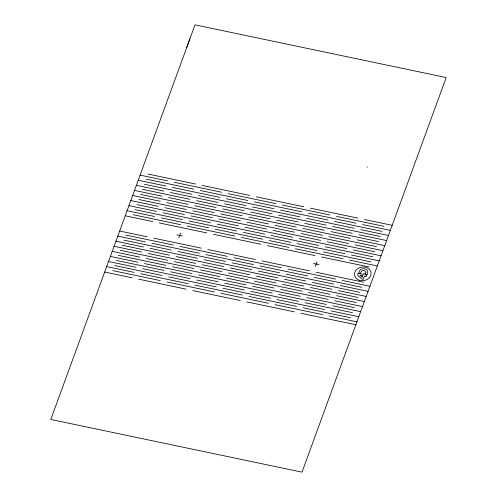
<?xml version="1.0" encoding="UTF-8"?>
<svg xmlns="http://www.w3.org/2000/svg" width="497" height="497" viewBox="0 0 497 497"><rect width="100%" height="100%" fill="white"/><g stroke="black" fill="none" stroke-linecap="round" stroke-linejoin="round"><path stroke-width="0.75" d="M125.232 215.804L194.998 24.85L446.194 77.538L302.002 472.15L50.806 419.462L125.232 215.804L152.741 221.575M178.833 237.734L180.523 233.118M315.353 266.373L316.974 261.944M186.623 47.675L189.935 38.704M220.016 276.686L172.434 266.721M226.557 278.078L274.095 288.03M218.102 281.774L170.577 271.803M224.706 283.16L272.238 293.106M216.251 286.85L168.719 276.885M222.849 288.235L270.387 298.188M250.836 291.372L298.374 301.325M280.687 289.428L328.225 299.38M300.231 296.243L252.65 286.284M326.367 304.462L278.786 294.497M334.767 300.772L362.499 306.587M148.025 174.062L195.507 184.02M202.099 185.4L249.668 195.42M256.266 196.806L303.742 206.764M310.339 208.144L357.871 218.121M364.469 219.506L392.201 225.321M140.098 175.124L167.557 180.883M174.112 182.262L221.637 192.227M228.266 193.662L275.792 203.627M282.346 205.006L329.871 214.971M336.475 216.357L384.001 226.328M146.168 179.131L193.644 189.09M200.279 190.525L247.804 200.496M254.402 201.875L301.884 211.834M308.482 213.219L356.007 223.19M362.605 224.576L390.344 230.391M138.228 180.243L165.731 186.015M172.285 187.388L219.811 197.359M226.415 198.744L273.94 208.709M280.488 210.082L328.02 220.053M334.618 221.438L382.143 231.409M144.341 184.263L191.823 194.221M198.421 195.607L245.947 205.572M252.544 206.957L300.026 216.916M306.624 218.301L354.15 228.272M360.754 229.651L388.486 235.472M136.371 185.325L163.88 191.09M170.428 192.469L217.953 202.434M224.557 203.82L272.083 213.791M278.637 215.164L326.162 225.135M332.76 226.52L380.286 236.485M142.484 189.338L189.966 199.303M196.563 200.682L244.089 210.653M250.693 212.039L298.169 221.997M304.767 223.383L352.298 233.348M358.896 234.733L386.629 240.554M134.513 190.401L162.022 196.172M168.576 197.545L216.102 207.516M222.699 208.902L270.225 218.873M276.779 220.246L324.305 230.21M330.903 231.596L378.428 241.567M140.632 194.42L188.108 204.379M194.706 205.764L242.232 215.735M248.835 217.114L296.311 227.079M302.915 228.458L350.441 238.43M357.039 239.815L384.771 245.63M132.662 195.483L160.164 201.254M166.719 202.627L214.244 212.598M220.842 213.983L268.368 223.948M274.922 225.327L322.447 235.292M329.045 236.678L376.577 246.649M138.775 199.502L186.251 209.461M192.855 210.846L240.38 220.811M246.978 222.196L294.46 232.155M301.058 233.54L348.583 243.511M355.181 244.897L382.914 250.712M130.804 200.564L158.307 206.336M164.861 207.709L212.387 217.674M218.984 219.059L266.516 229.03M273.064 230.403L320.59 240.374M327.194 241.759L374.719 251.724M136.917 204.584L184.399 214.542M190.997 215.922L238.523 225.893M245.12 227.278L292.603 237.237M299.2 238.622L346.726 248.587M353.324 249.972L381.062 255.793M128.947 205.646L156.449 211.411M163.004 212.791L210.529 222.755M217.133 224.141L264.659 234.112M271.213 235.485L318.739 245.456M325.336 246.835L372.862 256.806M135.06 209.659L182.542 219.618M189.14 221.003L236.665 230.975M243.263 232.36L290.745 242.319M297.343 243.698L344.868 253.669M351.472 255.054L379.205 260.869M127.089 210.722L154.598 216.493M161.146 217.866L208.678 227.837M215.276 229.223L262.801 239.187M269.355 240.567L316.881 250.531M323.479 251.917L371.004 261.888M133.202 214.741L180.684 224.7M187.282 226.085L234.808 236.05M241.412 237.436L288.887 247.394M295.491 248.78L343.017 258.751M349.615 260.136L377.347 265.951M159.295 222.948L206.82 232.919M213.418 234.298L260.944 244.269M267.498 245.642L315.023 255.613M321.621 256.999L369.147 266.964M176.951 234.857L182.411 236M313.47 263.491L318.931 264.634M119.665 231.043L147.174 236.814M153.722 238.187L201.248 248.158M207.852 249.537L255.377 259.509M261.931 260.882L309.457 270.853M316.055 272.238L363.58 282.203M125.778 235.062L173.26 245.021M179.858 246.406L227.384 256.371M233.988 257.757L281.464 267.715M288.061 269.101L335.593 279.072M342.191 280.451L369.923 286.272M117.808 236.125L145.317 241.89M151.871 243.269L199.396 253.234M205.994 254.619L253.52 264.59M260.074 265.963L307.6 275.934M314.197 277.32L361.723 287.285M123.921 240.138L171.403 250.097M178.001 251.482L225.526 261.453M232.13 262.838L279.606 272.797M286.21 274.182L333.736 284.147M340.333 285.533L368.066 291.354M115.956 241.2L143.459 246.972M150.013 248.345L197.539 258.316M204.137 259.701L251.662 269.672M258.216 271.045L305.742 281.01M312.34 282.395L359.871 292.366M122.069 245.22L169.545 255.178M176.149 256.564L223.675 266.535M230.273 267.914L277.755 277.879M284.352 279.258L331.878 289.229M338.476 290.615L366.208 296.429M114.099 246.282L141.602 252.054M148.156 253.427L195.681 263.398M202.279 264.783L249.805 274.748M256.359 276.121L303.884 286.092M310.488 287.477L358.014 297.448M120.212 250.302L167.694 260.26M174.292 261.646L221.817 271.611M228.415 272.996L275.897 282.955M282.495 284.34L330.02 294.311M336.618 295.696L364.357 301.511M112.241 251.364L139.744 257.135M146.298 258.508L193.824 268.473M200.428 269.859L247.953 279.83M254.507 281.203L302.033 291.174M308.631 292.559L356.156 302.524M118.354 255.377L165.836 265.342M110.384 256.446L137.893 262.211M144.441 263.584L191.972 273.555M198.57 274.94L246.096 284.911M306.773 297.635L354.299 307.606M116.497 260.459L163.979 270.418M332.922 305.835L360.648 311.65M108.526 261.521L136.035 267.293M142.589 268.666L190.115 278.637M196.713 280.022L244.238 289.987M304.972 302.71L352.454 312.669M276.984 299.573L324.51 309.544M331.064 310.917L358.791 316.732M114.645 265.541L162.121 275.5M106.675 266.603L134.178 272.375M140.732 273.748L188.257 283.719M194.911 285.092L242.393 295.05M248.991 296.436L296.516 306.407M303.12 307.786L350.596 317.751M112.788 270.623L160.264 280.581M167.067 281.985L214.449 291.925M221.003 293.298L268.529 303.269M275.127 304.655L322.652 314.62M329.207 315.993L356.939 321.814M104.681 272.045L132.047 277.786M138.644 279.159L186.207 289.186M192.805 290.571L240.287 300.53M246.879 301.903L294.41 311.88M301.008 313.265L356.038 324.765M367.028 166.936L367.463 167.035M365.842 272.816L365.432 274.437L367.14 274.798L367.786 272.412A4.367 3.591 -7.9 0 0 364.338 268.759A4.367 3.591 -7.9 0 0 359.331 271.343L358.722 273.077L360.462 273.437L360.965 272.027A2.547 2.094 -7.9 0 1 363.941 270.616A2.547 2.094 -7.9 0 1 365.848 272.816M358.169 273.319L357.542 275.04L361.748 279.047L363.189 279.351L364.344 276.189L366.196 276.58L366.73 275.114L364.879 274.729L365.208 273.816L363.773 273.518L363.437 274.425L358.169 273.319M362.767 275.86L362.214 277.376L360.008 275.282L362.767 275.86M359.474 280.32A8.343 6.859 -7.9 0 0 371.06 272.729A8.343 6.859 -7.9 0 0 357.859 268.554A8.343 6.859 -7.9 0 0 359.474 280.32"/></g></svg>
